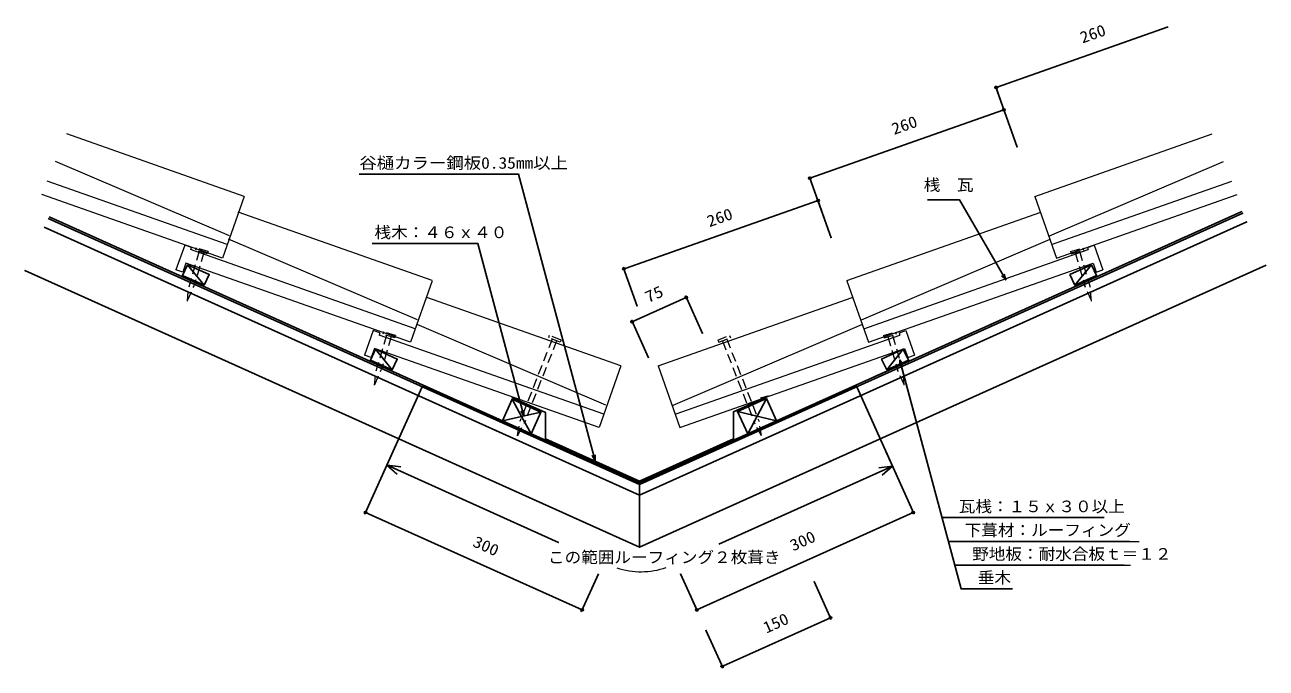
# Model space of a CAD drawing. Units: millimetres, scale not verified. Extents: x -784 to 784, y -405 to 408.
import ezdxf
from ezdxf.enums import TextEntityAlignment as Align

# ---------------------------------------------------------------- set-up
doc = ezdxf.new("R2010")
doc.units = ezdxf.units.MM
doc.header["$LTSCALE"] = 10
doc.linetypes.add('DASHED1', pattern=[1.8, 1.2, -0.6])
doc.linetypes.add('DASHED3', pattern=[4, 3, -1])
doc.layers.add('0-0_LAYER001', color=2, linetype='Continuous', lineweight=18)
doc.layers.add('0-1_ADD_LINE', color=7, linetype='Continuous')
doc.styles.add('ＭＳ ゴシック', font='')
doc.styles.get('ＭＳ ゴシック').set_extended_font_data('MS Gothic')

msp = doc.modelspace()

# ---------------------------------------------------------------- linework, layer by layer
at = {"layer": '0-0_LAYER001'}
for p, q in [((443.09, 328.65), (660.69, 405.32)), ((442.26, 331), (459.7, 281.49)), ((207.83, 213.95), (453.06, 300.35)), ((452.23, 302.71), (469.67, 253.19)), ((207, 216.31), (224.45, 166.79)), ((-27.19, 99.33), (218.03, 185.73)), ((217.2, 188.09), (234.65, 138.58)), ((-754.87, 162.94), (-7.64, -173.31)), ((754.87, 169.82), (-7.64, -173.31)), ((759.8, 158.88), (-7.64, -186.47)), ((-759.8, 152), (-7.64, -186.47)), ((-7.64, -252.27), (-784.42, 97.29)), ((-578.82, 104.68), (-585.32, 91.16)), ((-578.82, 104.68), (-551.46, 92.37)), ((-578.82, 104.68), (-557.95, 78.84)), ((-28.02, 101.69), (-10.57, 52.17)), ((-7.64, -252.27), (784.42, 104.16)), ((563.55, 104.68), (536.18, 92.37)), ((563.55, 104.68), (542.67, 78.84)), ((563.55, 104.68), (570.04, 91.16)), ((-585.32, 91.16), (-557.95, 78.84)), ((-551.46, 92.37), (-557.95, 78.84)), ((536.18, 92.37), (542.67, 78.84)), ((570.04, 91.16), (542.67, 78.84)), ((-16.74, 32.6), (51.59, 63.34)), ((50.56, 65.62), (72.11, 17.75)), ((-17.77, 34.88), (3.78, -13)), ((-341.09, -2.3), (-347.58, -15.82)), ((-341.09, -2.3), (-313.72, -14.61)), ((-341.09, -2.3), (-320.21, -28.14)), ((-313.72, -14.61), (-320.21, -28.14)), ((325.81, -2.3), (298.44, -14.61)), ((298.44, -14.61), (304.93, -28.14)), ((325.81, -2.3), (304.93, -28.14)), ((321.42, -15.37), (399.03, -305.01)), ((325.81, -2.3), (332.3, -15.82)), ((-347.58, -15.82), (-320.21, -28.14)), ((332.3, -15.82), (304.93, -28.14)), ((155.09, -61.62), (111.01, -81.45)), ((155.09, -61.62), (145.17, -63.88)), ((-168.59, -65.24), (-180.9, -92.6)), ((-168.9, -63.04), (-158.98, -65.31)), ((-168.9, -63.04), (-126.29, -82.22)), ((-168.59, -65.24), (-144.43, -109.02)), ((-168.59, -65.24), (-132.12, -81.66)), ((152.87, -64.26), (116.39, -80.67)), ((152.87, -64.26), (129.15, -109.02)), ((152.87, -64.26), (165.62, -92.6)), ((-132.12, -81.66), (-180.9, -92.6)), ((-144.43, -109.02), (-132.12, -81.66)), ((-126.29, -82.22), (-126.29, -115.53)), ((111.01, -81.45), (111.01, -115.53)), ((116.39, -80.67), (165.62, -92.6)), ((129.15, -109.02), (116.39, -80.67)), ((-126.29, -115.53), (-7.64, -168.93)), ((111.01, -115.53), (-7.64, -168.93)), ((-326.77, -148.69), (-109.9, -246.28)), ((-326.75, -148.65), (-309.39, -150.73)), ((-326.74, -148.64), (-313.67, -160.25)), ((312.01, -149.99), (92.59, -248.73)), ((312.06, -149.96), (294.7, -152.05)), ((312.06, -149.95), (298.98, -161.56)), ((-354.72, -210.81), (-333.18, -162.94)), ((339.45, -210.81), (317.9, -162.94)), ((-7.64, -173.31), (-7.64, -252.27)), ((-353.7, -208.53), (-80.12, -331.64)), ((338.42, -208.53), (64.84, -331.64)), ((374.93, -215.07), (579.75, -215.07)), ((382.31, -245.05), (623.92, -245.05)), ((391.85, -275.14), (612.8, -275.14)), ((-81.15, -333.92), (-59.6, -286.05)), ((65.87, -333.92), (44.33, -286.05)), ((234.78, -343.76), (213.24, -295.89)), ((399.03, -305.01), (463.66, -305.01)), ((96.97, -403.04), (233.76, -341.48)), ((98, -405.32), (76.45, -357.44))]:
    msp.add_line(p, q, dxfattribs=at)
at = {"layer": '0-0_LAYER001', "color": 4}
for p, q in [((-507.2, 191.08), (-731.51, 270.12)), ((491.92, 191.08), (716.23, 270.12)), ((-525.87, 141.24), (-745.81, 235.31)), ((510.59, 141.24), (730.53, 235.31)), ((-528.54, 130.07), (-756.11, 210.25)), ((513.26, 130.07), (740.83, 210.25)), ((-269.67, 84.68), (-514.76, 171.04)), ((254.4, 84.68), (499.48, 171.04)), ((-573.92, 126.53), (-574.91, 123.7)), ((-288.35, 34.84), (-526.81, 136.84)), ((273.07, 34.84), (511.54, 136.84)), ((558.64, 126.53), (559.64, 123.7)), ((-291.02, 23.67), (-574.91, 123.7)), ((275.74, 23.67), (559.64, 123.7)), ((-31.29, -23.28), (-276.51, 63.12)), ((16.01, -23.28), (261.24, 63.12)), ((-335.67, 18.61), (-336.67, 15.78)), ((-52.77, -84.25), (-336.67, 15.78)), ((-50.1, -73.08), (-288.56, 28.92)), ((34.82, -73.08), (273.29, 28.92)), ((37.49, -84.25), (321.39, 15.78)), ((320.39, 18.61), (321.39, 15.78)), ((-58.75, -101.22), (-342.65, -1.19)), ((43.48, -101.22), (327.37, -1.19)), ((-31.29, -23.28), (-58.75, -101.22)), ((16.01, -23.28), (43.48, -101.22))]:
    msp.add_line(p, q, dxfattribs=at)
at = {"layer": '0-0_LAYER001', "linetype": 'DASHED3'}
for p in [(-753.85, 165.22), (753.85, 172.1)]:
    msp.add_line(p, (-7.64, -170.57), dxfattribs=at)
at = {"layer": '0-0_LAYER001', "color": 1, "linetype": 'DASHED1'}
for p, q in [((-563.91, 121.66), (-577.28, 76.25)), ((-558.15, 119.96), (-570.54, 77.92)), ((542.88, 119.96), (555.26, 77.92)), ((548.63, 121.66), (562.01, 76.25)), ((-578.95, 58.69), (-577.28, 76.25)), ((-578.76, 59.35), (-570.54, 77.92)), ((563.48, 59.35), (555.26, 77.92)), ((563.67, 58.69), (562.01, 76.25)), ((-327.29, 15.42), (-340.66, -30)), ((-321.53, 13.72), (-333.92, -28.32)), ((-117.99, 10.59), (-158.83, -93.57)), ((-112.41, 8.4), (-153.52, -96.46)), ((-121.55, 15.21), (-122.65, 12.41)), ((-107.75, 6.57), (-122.65, 12.41)), ((-106.66, 9.37), (-121.55, 15.21)), ((-106.66, 9.37), (-107.75, 6.57)), ((91.38, 9.37), (106.27, 15.21)), ((91.38, 9.37), (92.47, 6.57)), ((92.47, 6.57), (107.37, 12.41)), ((97.13, 8.4), (138.24, -96.46)), ((102.71, 10.59), (143.55, -93.57)), ((106.27, 15.21), (107.37, 12.41)), ((306.26, 13.72), (318.64, -28.32)), ((312.01, 15.42), (325.39, -30)), ((-342.33, -47.55), (-340.66, -30)), ((-342.14, -46.9), (-333.92, -28.32)), ((326.86, -46.9), (318.64, -28.32)), ((327.05, -47.55), (325.39, -30)), ((-161.88, -111.31), (-158.83, -93.57)), ((146.61, -111.31), (143.55, -93.57)), ((-161.92, -111.8), (-153.52, -96.46)), ((146.64, -111.8), (138.24, -96.46))]:
    msp.add_line(p, q, dxfattribs=at)
at = {"layer": '0-0_LAYER001', "linetype": 'DASHED1'}
for p, q in [((-336.15, -169.54), (-281.75, -48.64)), ((-281.75, -48.64), (-7.75, -171.95)), ((266.47, -48.64), (-7.53, -171.95)), ((320.38, -168.45), (265.94, -47.46))]:
    msp.add_line(p, q, dxfattribs=at)
at = {"layer": '0-0_LAYER001'}
for points in [[(-63.67, -143.07), (-160.71, 219.09), (-361.71, 219.09)], [(455.23, 85.37), (396.75, 186.65), (356.25, 186.65)], [(-153.58, -86.77), (-212.04, 131.38), (-345.44, 131.38)], [(453.29, 92.61), (455.23, 85.37), (449.93, 90.67)], [(321.42, -22.87), (321.42, -15.37), (325.17, -21.87)], [(-153.58, -79.27), (-153.58, -86.77), (-157.33, -80.28)], [(-63.67, -135.57), (-63.67, -143.07), (-67.42, -136.57)]]:
    msp.add_lwpolyline(points, dxfattribs=at)
at = {"layer": '0-0_LAYER001', "color": 4}
for points in [[(-507.19, 190.68), (-534.52, 113.09), (-762.96, 193.58)], [(491.91, 190.68), (519.25, 113.09), (747.68, 193.58)], [(-573.92, 126.53), (-582.41, 129.52), (-593.37, 98.39)], [(558.64, 126.53), (567.13, 129.52), (578.09, 98.39)], [(-580.9, 106.72), (-584.88, 95.4), (-593.37, 98.39)], [(-269.66, 84.28), (-297, 6.69), (-580.9, 106.72)], [(254.39, 84.28), (281.72, 6.69), (565.62, 106.72)], [(565.62, 106.72), (569.61, 95.4), (578.09, 98.39)], [(-335.67, 18.61), (-344.16, 21.6), (-355.12, -9.52)], [(320.39, 18.61), (328.88, 21.6), (339.85, -9.52)], [(-342.65, -1.19), (-346.64, -12.51), (-355.12, -9.52)], [(327.37, -1.19), (331.36, -12.51), (339.85, -9.52)]]:
    msp.add_lwpolyline(points, dxfattribs=at)
at = {"layer": '0-0_LAYER001', "color": 1, "linetype": 'DASHED1'}
for points in [[(-552.51, 121.43), (-567.86, 125.95), (-568.71, 123.07)], [(537.23, 121.43), (552.58, 125.95), (553.43, 123.07)], [(-552.51, 121.43), (-553.36, 118.55), (-568.71, 123.07)], [(537.23, 121.43), (538.08, 118.55), (553.43, 123.07)], [(-315.89, 15.19), (-331.24, 19.71), (-332.09, 16.83)], [(-315.89, 15.19), (-316.74, 12.31), (-332.09, 16.83)], [(300.61, 15.19), (315.96, 19.71), (316.81, 16.83)], [(300.61, 15.19), (301.46, 12.31), (316.81, 16.83)]]:
    msp.add_lwpolyline(points, dxfattribs=at)
at = {"layer": '0-0_LAYER001'}
for centre in [(443.09, 328.65), (453.06, 300.35), (207.83, 213.95), (218.03, 185.73), (-27.19, 99.33), (51.59, 63.34), (-16.74, 32.6), (-353.7, -208.53), (338.42, -208.53), (-80.12, -331.64), (64.84, -331.64), (233.76, -341.48), (96.97, -403.04)]:
    msp.add_circle(centre, 1.7, dxfattribs=at)
msp.add_arc((-5.93, -183.41), 100, 252.30316, 288.73411, dxfattribs=at)
at = {"layer": '0-1_ADD_LINE'}
for p, q in [((660.69, 405.32), (443.09, 328.65)), ((442.52, 330.25), (469.67, 253.19)), ((-361.71, 219.09), (-160.71, 219.09)), ((207.83, 213.95), (234.65, 138.58)), ((218.03, 185.73), (-25.59, 99.9)), ((-7.64, -170.57), (-753.85, 165.22)), ((-7.64, -170.57), (753.85, 172.1)), ((754.87, 169.82), (-7.64, -173.31)), ((-345.44, 131.38), (-212.04, 131.38)), ((-153.58, -86.47), (-212.04, 131.38)), ((-578.82, 104.68), (-557.95, 78.84)), ((-28.02, 101.69), (-10.57, 52.17)), ((784.42, 104.16), (-7.64, -252.27)), ((542.67, 78.84), (563.55, 104.68)), ((455.23, 85.37), (449.93, 90.67)), ((-15.19, 33.29), (51.59, 63.34)), ((50.56, 65.62), (72.11, 17.75)), ((-17.77, 34.88), (3.78, -13)), ((-341.09, -2.3), (-320.21, -28.14)), ((304.93, -28.14), (325.81, -2.3)), ((321.42, -16.53), (321.42, -22.49)), ((321.42, -16.53), (324.68, -21.03)), ((321.42, -16.53), (399.03, -305.01)), ((-7.75, -171.95), (-281.75, -48.64)), ((-7.53, -171.95), (266.47, -48.64)), ((266.96, -49.74), (339.45, -210.81)), ((-168.9, -63.04), (-159.36, -65.22)), ((-144.43, -109.02), (-180.9, -92.6)), ((-7.64, -168.93), (-126.29, -115.53)), ((-7.64, -168.93), (111.01, -115.53)), ((-63.67, -143.07), (-67.42, -136.57)), ((-326.6, -148.77), (-309.39, -150.73)), ((312.01, -149.99), (298.98, -161.56)), ((-353.7, -208.53), (-80.12, -331.64)), ((338.42, -208.53), (64.84, -331.64)), ((374.93, -215.07), (579.75, -215.07)), ((382.96, -245.05), (611.81, -245.05)), ((391.85, -275.14), (604.85, -275.14)), ((-80.82, -333.19), (-59.6, -286.05)), ((65.54, -333.19), (44.33, -286.05)), ((213.24, -295.89), (234.78, -343.76)), ((399.03, -305.01), (463.66, -305.01)), ((233.76, -341.48), (98.52, -402.34)), ((76.45, -357.44), (98, -405.32)), ((96.97, -403.04), (98.52, -402.34))]:
    msp.add_line(p, q, dxfattribs=at)
for points in [[(453.06, 300.35), (207.83, 213.95), (207.27, 215.55)], [(-160.71, 219.09), (-63.67, -143.07), (-63.67, -135.57)], [(356.25, 186.65), (396.75, 186.65), (455.23, 85.37), (453.29, 92.61)], [(-754.87, 162.94), (-7.64, -173.31), (-7.64, -252.27), (-784.42, 97.29)], [(-759.8, 152), (-7.64, -186.47), (759.8, 158.88)], [(-282.24, -49.74), (-353.7, -208.53), (-354.4, -210.08)], [(111.01, -115.53), (111.01, -81.45), (155.09, -61.62), (145.17, -63.88)], [(-168.9, -63.04), (-126.29, -82.22), (-126.29, -115.53)], [(-168.59, -65.24), (-132.12, -81.66), (-156.51, -87.13), (-144.43, -109.02), (-132.12, -81.66)], [(152.87, -64.26), (165.62, -92.6), (116.39, -80.67)], [(-157.33, -80.28), (-153.58, -86.77), (-153.58, -80.19)], [(-109.9, -246.28), (-326.6, -148.77), (-313.67, -160.25)], [(92.59, -248.73), (312.01, -149.99), (294.7, -152.05)]]:
    msp.add_lwpolyline(points, dxfattribs=at)
for points in [[(-578.82, 104.68), (-585.32, 91.16), (-557.95, 78.84), (-551.46, 92.37)], [(536.18, 92.37), (542.67, 78.84), (570.04, 91.16), (563.55, 104.68)], [(-341.09, -2.3), (-347.58, -15.82), (-320.21, -28.14), (-313.72, -14.61)], [(304.93, -28.14), (298.44, -14.61), (325.81, -2.3), (332.3, -15.82)], [(-168.59, -65.24), (-180.9, -92.6), (-156.51, -87.13)], [(152.87, -64.26), (116.39, -80.67), (129.15, -109.02)]]:
    msp.add_lwpolyline(points, close=True, dxfattribs=at)

# ---------------------------------------------------------------- texts
at = {"layer": '0-0_LAYER001', "color": 7, "style": 'ＭＳ ゴシック'}
for s, rotation, width, p in [('260', 19.41, 1.1, (553.68, 380.11)), ('260', 19.41, 1.1, (315.58, 264.56)), ('260', 19.41, 1.1, (82.15, 147.84)), ('75', 24.228, 1.15, (5.12, 52.14)), ('300', 24.228, 1.1, (188.36, -261.83)), ('300', 335.772, 1.1, (-221.31, -254.83)), ('150', 24.228, 1.1, (154.51, -365.7))]:
    msp.add_text(s, height=14.66, rotation=rotation, dxfattribs=dict(at, width=width)).set_placement(p, align=Align.BOTTOM_LEFT)
for s, width, p in [('谷樋カラー鋼板0.35mm以上', 1.1, (-361.71, 221.59)), ('桟\u3000瓦', 1.05, (351.62, 193.75)), ('桟木：４６ｘ４０', 1.05, (-342.54, 133.88)), ('\u3000瓦桟：１５ｘ３０以上', 1.05, (374.93, -212.57)), ('\u3000下葺材：ルーフィング', 1.05, (382.31, -242.55)), ('この範囲ルーフィング２枚葺き', 1.05, (-123.27, -276.83)), ('\u3000野地板：耐水合板ｔ＝１２', 1.05, (391.85, -272.64)), ('\u3000垂木', 1.05, (399.03, -302.51))]:
    msp.add_text(s, height=14.66, dxfattribs=dict(at, width=width)).set_placement(p, align=Align.BOTTOM_LEFT)

doc.saveas('drawing.dxf')
